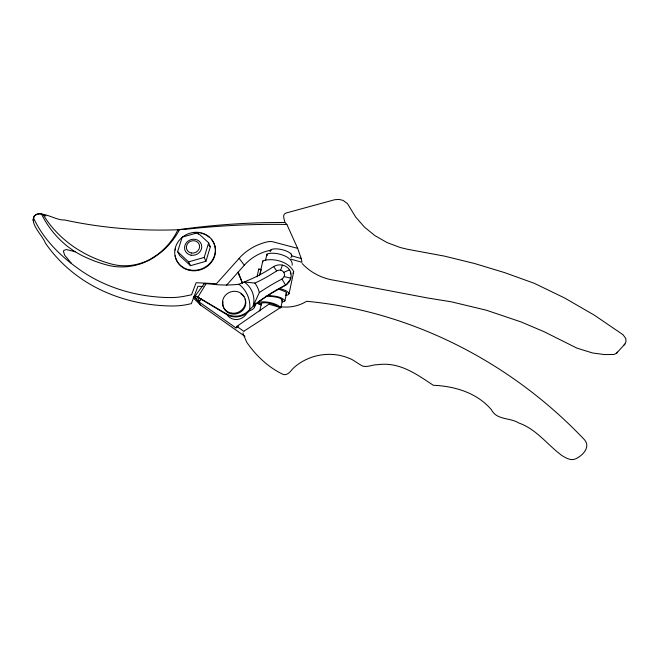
<?xml version="1.0" encoding="UTF-8"?>
<svg xmlns="http://www.w3.org/2000/svg" width="659" height="659" viewBox="0 0 659 659"><rect width="100%" height="100%" fill="white"/><g stroke="black" fill="none" stroke-linecap="round" stroke-linejoin="round"><path stroke-width="0.99" d="M203.03 286.525L197.947 286.261L191.349 303.659L185.747 304.837A75.464 68.289 -22.8 0 1 170.986 305.982A166.505 146.768 -18 0 1 108.611 293.403A162.995 143.777 -18.3 0 1 83.742 280.347C68.725 270.495 55.529 257.85 45.356 243.031C42.753 235.584 28.947 223.566 34.639 215.518C42.909 210.32 55.751 220.666 64.557 219.966A390.935 311.196 -11.9 0 0 177.971 229.76L185.681 229.291A1451.464 1081.254 88.6 0 1 280.858 224.381L286.879 224.464L297.654 248.361L301.229 258.517L301.937 262.274L291.138 259.234M243.056 332.877L243.056 333.545M32.95 220.205L34.194 216.136M292.159 265.206C293.7 255.972 273.6 251.021 266.92 254.176L267.307 255.47M285.742 295.405L287.802 294.968L289.062 293.741L293.7 271.722C289.153 261.672 272.661 257.331 262.809 260.939L262.867 261.961M201.415 298.955L199.57 301.311L197.42 300.677L195.13 296.393A4.284 0.774 34 0 1 197.914 297.077L226.754 314.055A17.793 16.64 -21.8 0 0 249.712 309.483L255.758 303.857A199.372 196.852 43.9 0 1 285.536 285.075C290.734 282.217 292.983 274.91 289.556 269.877A11.697 10.931 -14.3 0 0 273.625 266.565A139.716 123.9 -17.7 0 1 244.168 281.978A130.993 87.268 -69.3 0 1 238.962 284.251A105.226 94.641 -15.8 0 1 211.679 284.144L204.339 283.527L195.122 296.023M290.289 278.691L290.561 277.266M282.522 299.82L280.808 307.86L279.968 306.732M282.2 302.044L284.828 301.155L286.64 292.785M259.712 311.04L261.458 303.091M261.129 304.145L258.723 303.972L259.358 301.105M259.564 275.536L262.809 260.939M260.181 274.012L261.203 269.407L258.756 269.012L257.002 276.895M265.61 260.066L266.92 254.176M291.204 253.97L291.846 255.923L290.841 257.702M293.7 271.722L292.975 273.287M205.938 261.261L204.199 257.422L208.656 242.8L197.651 232.734L182.205 237.141L177.625 251.672L179.627 255.56L190.509 265.684L205.938 261.261L210.345 246.779L208.656 242.8M280.619 270.223L282.414 265.099M255.783 303.115L254.193 307.728L252.397 309.549L249.291 310.999A17.752 16.607 -21.8 0 1 227.091 314.771L197.288 296.904L199.57 301.311M255.758 303.857L254.366 306.789L255.412 304.582M259.325 292.555L253.221 305.834A25.091 23.444 -22.8 0 0 244.168 281.978L254.909 283.082L256.87 282.167A146.282 129.675 -17.7 0 0 272.175 273.79L277.307 270.569A5.19 4.844 -14.3 0 1 284.457 274.119L284.507 274.745A5.19 4.844 -14.3 0 1 284.144 276.623L282.546 278.699L279.432 280.413A206.975 204.356 44 0 0 265.116 288.774L259.325 292.555L259.209 292.036A31.756 29.663 -22.8 0 0 255.766 284.276L254.909 283.082M289.82 280.067L286.336 284.787L276.722 290.232M302.176 263.534C310.57 272.686 322.276 278.526 334.517 280.322L427.642 297.992L451.234 301.789L486.375 310.216L521.022 321.921L543.741 331.543L576.954 348.133L592.523 352.969L604.583 354.583L614.114 354.443L616.659 353.125L624.963 343.99L626.017 341.337L625.737 338.413L623.01 334.714L594.344 315.175L564.755 298.049L534.4 283.362L504.596 272.612L474.587 263.534L444.43 256.12L407.114 249.201L400.202 247.504L387.006 242.553L374.963 235.658L364.419 227.067L355.671 217.042L347.499 203.656L343.108 200.41L339.006 199.389L334.739 199.718L285.891 213.079C281.887 214.249 284.317 219.554 284.861 222.075M179.314 230.032L177.914 232.536A71.205 62.918 -25.1 0 1 160.277 252.908L154.173 257.331A54.903 48.791 -25.2 0 1 107.582 265.165A137.607 120.251 -19.7 0 1 85.225 257.101C66.378 248.6 50.974 233.129 41.805 214.677M193.639 296.641L198.713 301.665L235.947 327.927L236.836 326.386L268.913 304.178L281.039 307.704M197.914 297.077L206.3 283.395M226.383 285.38L244.332 265.19A45.463 42.728 -15.4 0 1 269.63 250.445A6.45 5.98 -14.5 0 1 271.286 250.288M297.654 248.361L274.111 242.125A11.788 10.906 -14.5 0 0 267.562 241.82A51.278 48.132 -15.3 0 0 240.963 256.367L216.457 283.708L196.135 282.703L191.53 294.812L183.194 296.492A71.18 64.302 -22.7 0 1 169.289 297.571A163.012 143.398 -18 0 1 108.331 285.339A159.709 140.581 -18.2 0 1 83.973 272.612C63.264 258.83 44.301 241.112 33.658 218.244M616.659 353.125L617.615 352.095M623.991 345.052L624.963 343.99M204.241 283.609L204.339 283.527A2.587 0.783 11.9 0 0 204.216 283.914M255.354 304.384L263.163 298.749A198.581 196.118 44.2 0 1 276.706 290.207M235.947 327.927L238.443 326.205M244.324 330.917L281.648 306.822C290.289 307.844 299.235 305.858 306.624 301.278C412.287 311.172 511.903 363.051 584.525 439.808C590.917 447.23 582.564 455.674 575.785 458.788C570.974 461.135 566.04 458.03 561.979 455.575C547.415 444.916 536.566 429.182 518.806 422.987C510.14 417.46 496.672 420.294 491.416 409.741C476.992 392.748 454.784 386.174 433.334 385.284C416.43 374.188 399.766 361.717 377.846 364.674C372.821 364.452 367.92 367.417 362.936 366.19C357.689 363.776 353.463 359.419 347.746 357.755C329.286 350.596 307.143 354.995 292.818 368.669C290.462 371.371 287.744 375.441 283.551 374.6C268.65 367.714 256.104 355.811 246.804 342.359L243.237 334.187M285.611 294.186L286.583 293.189L285.569 291.797L278.386 288.939M281.714 300.957C283.51 296.789 268.806 296.13 265.816 296.303M283.782 272.348L289.556 269.877M177.625 251.672L188.606 261.887L204.199 257.422M280.355 307.176L277.571 306.493M268.229 295.397C273.79 296.171 281.171 296.155 284.952 300.784M284.144 276.623L290.866 278.147M291.764 255.857L301.229 258.517M279.671 288.485C282.859 289.696 287.588 290.257 289.062 293.741M75.233 251.804L66.559 249.563L63.857 250.362L63.478 251.499L64.689 255.231L71.518 263.435M34.449 215.872A6.137 5.33 -29.7 0 1 43.148 214.735L45.941 215.963M236.836 326.386L243.987 331.428M193.211 297.81L200.493 305.01L244.909 336.37M258.509 301.773L259.333 302.497M208.887 245.445L210.345 246.779M286.879 224.464L284.985 222.445L267.068 222.61A1272.117 981.062 88.4 0 0 177.971 229.76L175.451 234.497A65.373 57.868 -25.1 0 1 170.895 241.276L169.174 243.426A65.373 57.868 -25.1 0 1 157.04 254.909L150.301 259.209A49.219 43.815 -25.2 0 1 112.038 264.177A131.141 114.831 -19.8 0 1 84.154 253.18L77.828 249.481A131.141 114.831 -19.8 0 1 46.954 220.501L43.148 214.735M239.118 258.328L244.332 265.19M273.625 266.565L276.673 270.898M258.756 269.012L259.185 269.622M281.961 279.087L285.536 285.075M198.713 301.665L200.493 305.01M188.606 261.887L190.509 265.684M197.651 232.734L198.367 234.357M242.652 283.51L238.105 272.192L242.471 283.296M270.215 251.112L270.297 251.524M290.306 273.065L290.487 273.979M211.251 239.192A20.528 18.749 -22.4 0 1 203.203 268.781A20.528 18.749 -22.4 0 1 175.179 255.741M175.187 250.198A20.528 18.749 -22.4 0 1 175.508 248.624M194.273 232.899A20.528 18.749 -22.4 0 1 198.474 232.866M200.946 233.245A20.528 18.749 -22.4 0 1 202.544 233.657M203.326 233.904A20.528 18.749 -22.4 0 1 205.575 234.851M206.292 235.222A20.528 18.749 -22.4 0 1 209.578 237.512M261.516 305.01A30.668 28.658 -15.3 0 1 257.521 303.189M238.401 273.312A76.839 70.76 -29 0 1 239.464 275.816M260.865 304.096A8.658 2.512 12.2 0 1 267.908 302.975A8.658 2.512 12.2 0 1 277.315 306.476M258.361 303.552A11.211 3.254 12.2 0 1 267.595 302.151A11.211 3.254 12.2 0 1 279.713 306.715M269.959 251.054A11.005 3.773 12.3 0 1 279.144 249.11A11.005 3.773 12.3 0 1 290.948 253.954M245.206 299.17A11.582 10.841 -22.3 0 1 235.205 314.063A11.582 10.841 -22.3 0 1 223.055 301.731M240.955 293.955A11.582 10.841 -22.3 0 1 243.937 296.764M238.962 284.251A31.83 29.729 -24.7 0 1 249.712 309.483M246.985 312.737A11.384 10.676 -22.6 0 1 236.836 319.524A11.384 10.676 -22.6 0 1 226.531 313.873M191.365 253.007A6.714 6.12 -22.2 0 0 199.372 244.818A6.714 6.12 -22.2 0 0 188.227 242.874A6.714 6.12 -22.2 0 0 191.365 253.007M191.061 255.181A8.715 7.941 -22.2 0 0 201.432 244.555A8.715 7.941 -22.2 0 0 186.975 242.042A8.715 7.941 -22.2 0 0 191.061 255.181M190.212 270.05A20.561 18.773 -22.3 0 0 214.504 244.794A20.561 18.773 -22.3 0 0 180.327 239.06A20.561 18.773 -22.3 0 0 190.212 270.05M231.746 313.14A11.615 10.865 -22.3 0 0 244.851 298.239A11.615 10.865 -22.3 0 0 225.279 295.454A11.615 10.865 -22.3 0 0 231.746 313.14"/></g></svg>
